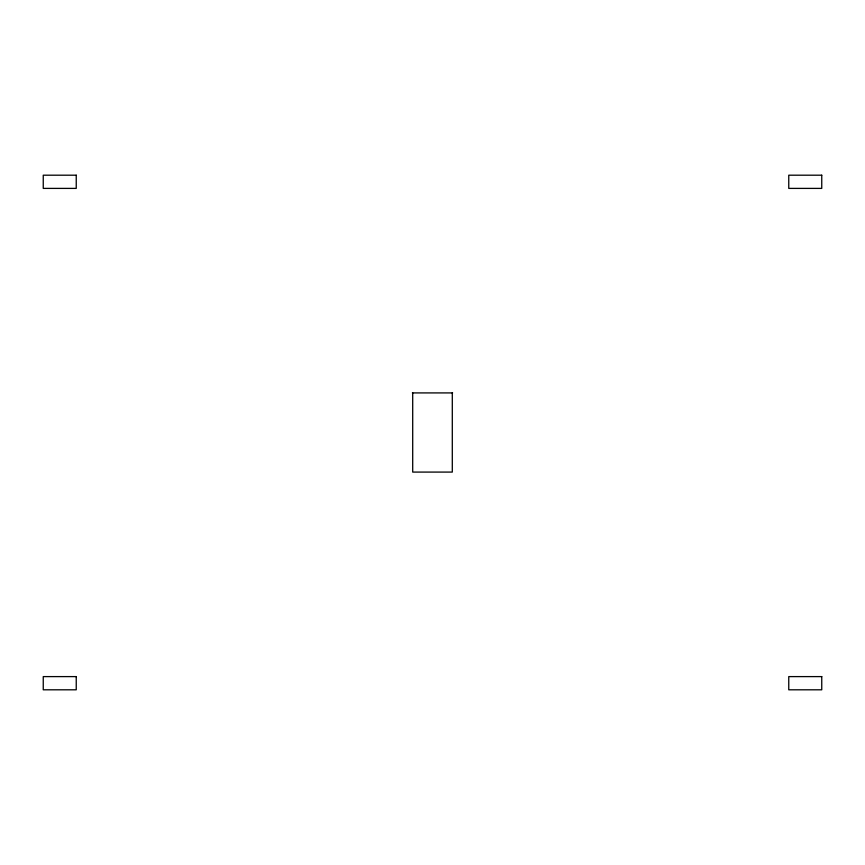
<?xml version="1.0" encoding="UTF-8"?>
<svg xmlns="http://www.w3.org/2000/svg" width="865" height="865" viewBox="0 0 865 865"><rect width="100%" height="100%" fill="white"/><g stroke="black" fill="none" stroke-linecap="round" stroke-linejoin="round"><path stroke-width="1.3" d="M412.378 392.915L452.622 392.915M452.298 392.915L452.298 472.085L412.702 472.085L412.702 392.915M76.239 175.195L43.25 175.195L43.25 188.397L76.239 188.397L76.239 175.195M821.75 175.195L788.761 175.195L788.761 188.397L821.75 188.397L821.75 175.195M76.239 676.603L43.25 676.603L43.25 689.805L76.239 689.805L76.239 676.603M821.75 676.603L788.761 676.603L788.761 689.805L821.75 689.805L821.75 676.603"/></g></svg>
